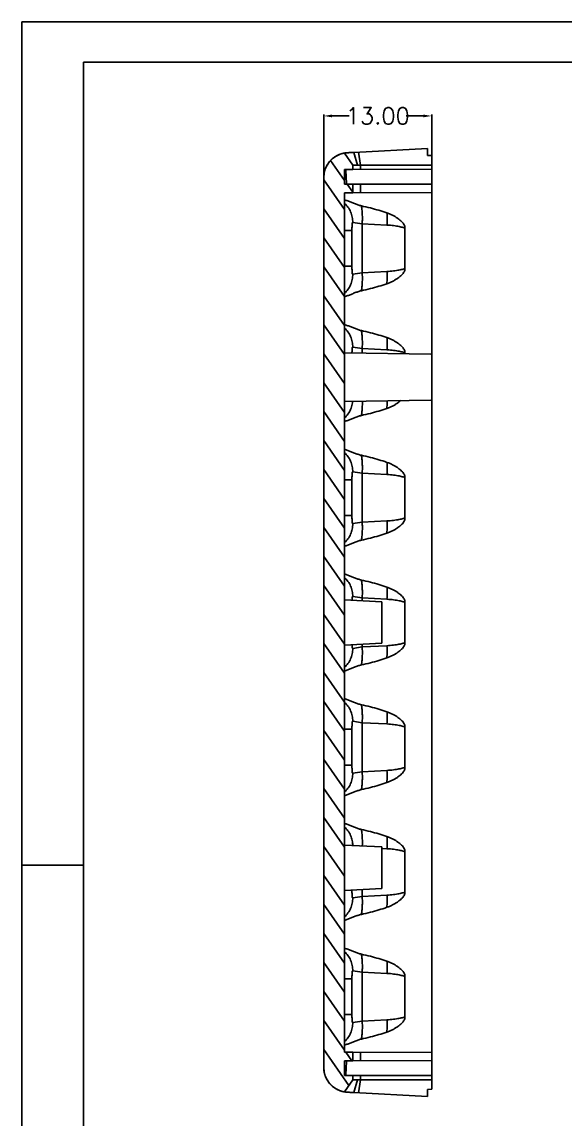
# Model space of a CAD drawing. Header units: inches. Extents: x 3700 to 4563, y 1353 to 2328.
# Drawn here: x 4088.9 to 4154.3, y 1424 to 1556 of the extents above; entities that cross this region are included whole.
import ezdxf

# ---------------------------------------------------------------- set-up
doc = ezdxf.new("R2010")
doc.units = ezdxf.units.IN
doc.header["$LTSCALE"] = 0.5
doc.layers.add('06___PRT_ALL_SURFS', color=7, linetype='Continuous')
doc.styles.get("Standard").update_dxf_attribs({"font": 'txt', "bigfont": 'gbcbig.shx'})
doc.dimstyles.new('2.5', dxfattribs={"dimtxt": 2, "dimasz": 1, "dimexe": 0.18, "dimexo": 0.0625, "dimgap": 0.09, "dimtad": 0, "dimzin": 0, "dimdsep": 46, "dimtxsty": 'Standard', "dimcen": 1, "dimclrd": 3, "dimclre": 3, "dimadec": 0, "dimazin": 2, "dimtfac": 1, "dimtofl": 0, "dimtmove": 0, "dimatfit": 3, "dimfxl": 1, "dimtolj": 1, "dimtzin": 0, "dimarcsym": 0})

# ---------------------------------------------------------------- blocks, each defined once
blk = doc.blocks.new('*D168')
at = {"color": 3, "lineweight": -2}
for p, q in [((4125.24, 1537.3), (4125.24, 1544.84)), ((4126.24, 1544.66), (4128.32, 1544.66)), ((4137.24, 1544.66), (4135.16, 1544.66)), ((4138.24, 1539.95), (4138.24, 1544.84))]:
    blk.add_line(p, q, dxfattribs=at)
at = {"color": 3}
for points in [[(4126.24, 1544.82), (4126.24, 1544.49), (4125.24, 1544.66)], [(4137.24, 1544.82), (4137.24, 1544.49), (4138.24, 1544.66)]]:
    blk.add_solid(points, dxfattribs=at)
at = {"layer": 'Defpoints', "color": 0}
for p in [(4125.24, 1544.66), (4138.24, 1539.89), (4125.24, 1537.24)]:
    blk.add_point(p, dxfattribs=at)
at = {"color": 0, "insert": (4131.74, 1544.66), "char_height": 2, "attachment_point": 5}
blk.add_mtext('\\A1;13.00', dxfattribs=at)

msp = doc.modelspace()

# ---------------------------------------------------------------- hatches: boundary and pattern name
at = {"linetype": 'Continuous'}
h = msp.add_hatch(dxfattribs=at)
h.set_pattern_fill('DEFAULT__5', color=2, scale=2, angle=125, style=0, pattern_type=0)
h.set_pattern_definition([(125, (3891.5528, 1264.0043), (-1.638304, -1.147153), [])])
edge = h.paths.add_edge_path()
edge.add_line((4125.24, 1430.242), (4125.24, 1537.238))
edge.add_spline(control_points=[(4125.24, 1537.238), (4125.24, 1538.77), (4126.229, 1539.94), (4127.74, 1540.196)], knot_values=[0, 0, 0, 0, 1, 1, 1, 1], weights=[1, 0.8425084, 0.8425084, 1], degree=3, periodic=0)
edge.add_line((4127.74, 1540.196), (4128.74, 1538.74))
edge.add_line((4128.74, 1538.74), (4128.74, 1538.223))
edge.add_line((4127.74, 1538.221), (4128.74, 1538.223))
edge.add_line((4127.74, 1536.458), (4127.74, 1538.221))
edge.add_line((4127.74, 1536.458), (4128.74, 1536.456))
edge.add_line((4128.74, 1536.456), (4128.74, 1535.415))
edge.add_line((4127.74, 1535.412), (4128.74, 1535.415))
edge.add_line((4127.74, 1432.067), (4127.74, 1535.412))
edge.add_line((4127.74, 1432.067), (4128.74, 1432.064))
edge.add_line((4128.74, 1432.064), (4128.74, 1431.023))
edge.add_line((4127.74, 1431.021), (4128.74, 1431.023))
edge.add_line((4127.74, 1429.258), (4127.74, 1431.021))
edge.add_line((4127.74, 1429.258), (4128.74, 1429.256))
edge.add_line((4128.74, 1429.256), (4128.74, 1428.74))
edge.add_line((4127.74, 1427.283), (4128.74, 1428.74))
edge.add_spline(control_points=[(4127.74, 1427.283), (4126.229, 1427.539), (4125.24, 1428.709), (4125.24, 1430.242)], knot_values=[0, 0, 0, 0, 1, 1, 1, 1], weights=[1, 0.8425084, 0.8425084, 1], degree=3, periodic=0)

# ---------------------------------------------------------------- linework, layer by layer
for p, q in [((4088.942, 1555.962), (4375.745, 1555.962)), ((4088.942, 1555.962), (4088.942, 1353.172)), ((4096.364, 1551.133), (4370.917, 1551.133)), ((4096.364, 1551.133), (4096.364, 1358)), ((4138.24, 1427.594), (4138.24, 1539.885)), ((4096.364, 1454.567), (4088.942, 1454.567)), ((4088.942, 1447.056), (4088.942, 1353.172))]:
    msp.add_line(p, q)
at = {"color": 7, "linetype": 'Continuous'}
for p, q in [((4127.74, 1540.196), (4128.74, 1538.74)), ((4127.74, 1540.196), (4128.74, 1538.74)), ((4128.852, 1540.274), (4137.74, 1540.74)), ((4129.317, 1538.74), (4128.852, 1540.274)), ((4129.687, 1538.74), (4129.445, 1540.305)), ((4137.74, 1540.74), (4137.74, 1539.89)), ((4137.74, 1539.89), (4138.24, 1539.885)), ((4128.74, 1538.74), (4128.74, 1538.223)), ((4128.74, 1538.74), (4128.74, 1538.223)), ((4138.24, 1538.74), (4129.687, 1538.74)), ((4129.687, 1538.225), (4129.687, 1538.74)), ((4125.24, 1430.242), (4125.24, 1537.238)), ((4125.24, 1430.242), (4125.24, 1537.238)), ((4127.74, 1538.221), (4138.24, 1538.24)), ((4127.74, 1538.221), (4128.74, 1538.223)), ((4127.74, 1536.458), (4127.74, 1538.221)), ((4127.74, 1536.458), (4127.74, 1538.221)), ((4127.89, 1538.14), (4127.974, 1536.54)), ((4127.89, 1538.14), (4127.974, 1536.54)), ((4127.74, 1536.458), (4138.24, 1536.44)), ((4127.74, 1536.458), (4128.74, 1536.456)), ((4128.74, 1536.456), (4128.74, 1535.415)), ((4128.74, 1536.456), (4128.74, 1535.415)), ((4129.687, 1536.454), (4129.687, 1535.417)), ((4127.74, 1535.412), (4138.24, 1535.44)), ((4127.74, 1535.412), (4128.74, 1535.415)), ((4127.74, 1432.067), (4127.74, 1535.412)), ((4127.74, 1432.067), (4127.74, 1535.412)), ((4127.74, 1530.892), (4128.643, 1530.892)), ((4128.643, 1526.587), (4128.643, 1530.892)), ((4128.734, 1531.854), (4129.877, 1531.685)), ((4129.877, 1531.685), (4132.856, 1531.532)), ((4129.877, 1531.685), (4129.877, 1525.794)), ((4135.021, 1531.178), (4135.021, 1526.301)), ((4127.74, 1526.587), (4128.643, 1526.587)), ((4129.877, 1525.794), (4128.734, 1525.625)), ((4132.856, 1525.947), (4129.877, 1525.794)), ((4127.74, 1516.171), (4138.14, 1515.99)), ((4135.021, 1516.178), (4135.021, 1516.044)), ((4127.74, 1510.308), (4138.14, 1510.49)), ((4127.74, 1500.892), (4128.643, 1500.892)), ((4135.021, 1501.178), (4135.021, 1496.301)), ((4127.74, 1496.587), (4128.643, 1496.587)), ((4127.74, 1486.475), (4132.24, 1486.24)), ((4132.24, 1486.24), (4132.24, 1481.24)), ((4135.021, 1486.178), (4135.021, 1481.301)), ((4127.743, 1481.004), (4132.24, 1481.24)), ((4127.74, 1470.892), (4128.643, 1470.892)), ((4135.021, 1471.178), (4135.021, 1466.301)), ((4127.74, 1466.587), (4128.643, 1466.587)), ((4127.74, 1456.975), (4132.24, 1456.74)), ((4132.24, 1456.74), (4132.24, 1451.74)), ((4135.021, 1456.178), (4135.021, 1451.301)), ((4127.742, 1451.504), (4132.24, 1451.74)), ((4127.74, 1440.892), (4128.643, 1440.892)), ((4135.021, 1441.178), (4135.021, 1436.301)), ((4127.74, 1436.587), (4128.643, 1436.587)), ((4127.74, 1432.067), (4138.24, 1432.04)), ((4127.74, 1432.067), (4128.74, 1432.064)), ((4128.74, 1432.064), (4128.74, 1431.023)), ((4128.74, 1432.064), (4128.74, 1431.023)), ((4129.687, 1431.025), (4129.687, 1432.062)), ((4127.74, 1431.021), (4138.24, 1431.04)), ((4127.74, 1431.021), (4128.74, 1431.023)), ((4127.74, 1429.258), (4127.74, 1431.021)), ((4127.74, 1429.258), (4127.74, 1431.021)), ((4127.974, 1430.94), (4127.89, 1429.34)), ((4127.974, 1430.94), (4127.89, 1429.34)), ((4127.74, 1429.258), (4138.24, 1429.24)), ((4127.74, 1429.258), (4128.74, 1429.256)), ((4128.74, 1429.256), (4128.74, 1428.74)), ((4128.74, 1429.256), (4128.74, 1428.74)), ((4129.687, 1428.74), (4129.687, 1429.254)), ((4127.74, 1427.283), (4128.74, 1428.74)), ((4127.74, 1427.283), (4128.74, 1428.74)), ((4129.317, 1428.74), (4128.852, 1427.205)), ((4129.687, 1428.74), (4129.445, 1427.174)), ((4129.687, 1428.74), (4138.24, 1428.74)), ((4137.74, 1426.74), (4128.852, 1427.205)), ((4138.24, 1427.594), (4137.74, 1427.59)), ((4137.74, 1427.59), (4137.74, 1426.74))]:
    msp.add_line(p, q, dxfattribs=at)
for centre, start, end in [((4128.24, 1537.238), 99.59407, 180), ((4128.24, 1430.242), 180, 260.40593)]:
    msp.add_arc(centre, 3, start, end, dxfattribs=at)
for points, start_tangent, end_tangent in [([(4125.24, 1537.238), (4125.24, 1537.268), (4125.24, 1537.298), (4125.241, 1537.329), (4125.242, 1537.359), (4125.244, 1537.39), (4125.245, 1537.421), (4125.247, 1537.452), (4125.25, 1537.483), (4125.252, 1537.514), (4125.255, 1537.545), (4125.259, 1537.576), (4125.263, 1537.607), (4125.267, 1537.639), (4125.271, 1537.67), (4125.276, 1537.702), (4125.281, 1537.733), (4125.286, 1537.764), (4125.292, 1537.796), (4125.298, 1537.828), (4125.305, 1537.859), (4125.312, 1537.891), (4125.319, 1537.922), (4125.326, 1537.954), (4125.334, 1537.985), (4125.343, 1538.017), (4125.351, 1538.049), (4125.36, 1538.08), (4125.37, 1538.112), (4125.38, 1538.143), (4125.39, 1538.174), (4125.4, 1538.206), (4125.411, 1538.237), (4125.422, 1538.268), (4125.434, 1538.3), (4125.446, 1538.331), (4125.458, 1538.362), (4125.471, 1538.393), (4125.484, 1538.424), (4125.498, 1538.454), (4125.511, 1538.485), (4125.526, 1538.516), (4125.54, 1538.546), (4125.555, 1538.577), (4125.57, 1538.607), (4125.586, 1538.637), (4125.602, 1538.667), (4125.618, 1538.696), (4125.635, 1538.726), (4125.652, 1538.756), (4125.669, 1538.785), (4125.687, 1538.814), (4125.705, 1538.843), (4125.724, 1538.872), (4125.743, 1538.9), (4125.762, 1538.929), (4125.781, 1538.957), (4125.801, 1538.985), (4125.821, 1539.012), (4125.841, 1539.04), (4125.862, 1539.067), (4125.883, 1539.094), (4125.905, 1539.121), (4125.926, 1539.148), (4125.948, 1539.174), (4125.971, 1539.2), (4125.993, 1539.226), (4126.016, 1539.252), (4126.039, 1539.277), (4126.063, 1539.302), (4126.086, 1539.327), (4126.11, 1539.351), (4126.135, 1539.375), (4126.159, 1539.399), (4126.184, 1539.423), (4126.209, 1539.446), (4126.234, 1539.469), (4126.26, 1539.492), (4126.286, 1539.514), (4126.312, 1539.536), (4126.338, 1539.558), (4126.364, 1539.579), (4126.391, 1539.6), (4126.418, 1539.621), (4126.445, 1539.641), (4126.472, 1539.661), (4126.499, 1539.681), (4126.527, 1539.701), (4126.555, 1539.72), (4126.583, 1539.738), (4126.611, 1539.757), (4126.639, 1539.775), (4126.668, 1539.793), (4126.696, 1539.81), (4126.725, 1539.827), (4126.754, 1539.844), (4126.783, 1539.86), (4126.812, 1539.876), (4126.841, 1539.891), (4126.87, 1539.907), (4126.9, 1539.922), (4126.929, 1539.936), (4126.959, 1539.95), (4126.988, 1539.964), (4127.018, 1539.978), (4127.048, 1539.991), (4127.078, 1540.003), (4127.108, 1540.016), (4127.138, 1540.028), (4127.168, 1540.04), (4127.198, 1540.051), (4127.228, 1540.062), (4127.258, 1540.072), (4127.288, 1540.083), (4127.318, 1540.093), (4127.349, 1540.102), (4127.379, 1540.111), (4127.409, 1540.12), (4127.439, 1540.129), (4127.469, 1540.137), (4127.499, 1540.145), (4127.53, 1540.152), (4127.56, 1540.159), (4127.59, 1540.166), (4127.62, 1540.173), (4127.65, 1540.179), (4127.68, 1540.185), (4127.71, 1540.19), (4127.74, 1540.196)], (0, 1), (0.9860133, 0.1666667)), ([(4127.742, 1540.196), (4127.77, 1540.199), (4127.833, 1540.205), (4127.931, 1540.213), (4128.064, 1540.224), (4128.228, 1540.236), (4128.418, 1540.248), (4128.852, 1540.274)], (0.9861699, 0.1657374), (0.9986295, 0.0523357)), ([(4129.317, 1538.74), (4129.095, 1538.739), (4128.916, 1538.74), (4128.794, 1538.739), (4128.742, 1538.74)], (-1, 0.0000125), (-1, 0.0000197)), ([(4129.687, 1538.74), (4129.499, 1538.738), (4129.317, 1538.74)], (-1, 0), (-1, 0.0000125)), ([(4129.774, 1533.845), (4129.355, 1533.963), (4128.947, 1534.114), (4128.544, 1534.277), (4128.143, 1534.434), (4127.74, 1534.575)], (-0.9769794, 0.2133337), (-0.9523961, 0.3048635)), ([(4127.74, 1534.151), (4128.162, 1533.68), (4128.477, 1533.121), (4128.671, 1532.503), (4128.734, 1531.854)], (0.7444523, -0.6676757), (-0.00587, -0.9999828)), ([(4129.774, 1533.845), (4130.858, 1533.59), (4131.884, 1533.31), (4132.847, 1532.994)], (0.9770009, -0.2132352), (0.9398205, -0.3416685)), ([(4129.774, 1533.845), (4129.84, 1533.386), (4129.88, 1532.859), (4129.893, 1532.284), (4129.877, 1531.685)], (0.1837169, -0.9829792), (-0.048669, -0.998815)), ([(4135.021, 1531.178), (4134.991, 1531.371), (4134.91, 1531.565), (4134.783, 1531.758), (4134.615, 1531.952), (4134.411, 1532.141), (4134.173, 1532.323), (4133.899, 1532.501), (4133.588, 1532.673), (4133.238, 1532.838), (4132.847, 1532.994)], (0, 1), (-0.9396748, 0.3420692)), ([(4132.847, 1532.994), (4132.876, 1532.287), (4132.856, 1531.532)], (0.0798684, -0.9968054), (-0.058984, -0.9982589)), ([(4128.643, 1530.892), (4128.643, 1531.111), (4128.646, 1531.317), (4128.651, 1531.502), (4128.66, 1531.655), (4128.676, 1531.768), (4128.7, 1531.836), (4128.734, 1531.854)], (-0.0000142, 1), (0.9895071, -0.1444845)), ([(4132.856, 1531.532), (4133.266, 1531.504), (4133.654, 1531.462), (4134.001, 1531.413), (4134.307, 1531.358), (4134.575, 1531.3), (4134.812, 1531.239), (4135.021, 1531.178)], (0.9986843, -0.051281), (0.9537564, -0.3005806)), ([(4127.74, 1523.328), (4128.162, 1523.799), (4128.477, 1524.358), (4128.671, 1524.976), (4128.734, 1525.625)], (0.7444504, 0.6676778), (-0.0058632, 0.9999828)), ([(4128.734, 1525.625), (4128.7, 1525.643), (4128.676, 1525.711), (4128.66, 1525.824), (4128.651, 1525.977), (4128.646, 1526.162), (4128.643, 1526.369), (4128.643, 1526.587)], (-0.9895071, -0.1444844), (0.0000142, 1)), ([(4129.774, 1523.634), (4129.84, 1524.093), (4129.88, 1524.62), (4129.893, 1525.195), (4129.877, 1525.794)], (0.1837169, 0.9829792), (-0.048669, 0.998815)), ([(4132.842, 1524.484), (4133.235, 1524.64), (4133.586, 1524.805), (4133.898, 1524.977), (4134.172, 1525.155), (4134.411, 1525.338), (4134.615, 1525.527), (4134.781, 1525.718), (4134.908, 1525.911), (4134.991, 1526.107), (4135.021, 1526.301)], (0.9399082, 0.3414271), (0, 1)), ([(4132.842, 1524.484), (4132.872, 1525.191), (4132.856, 1525.947)], (0.0784916, 0.9969148), (-0.0514176, 0.9986772)), ([(4135.021, 1526.301), (4134.81, 1526.239), (4134.57, 1526.178), (4134.298, 1526.12), (4133.99, 1526.065), (4133.639, 1526.015), (4133.252, 1525.974), (4132.856, 1525.947)], (-0.9537566, -0.30058), (-0.9986835, -0.0512965)), ([(4129.774, 1523.634), (4130.856, 1523.888), (4131.881, 1524.169), (4132.842, 1524.484)], (0.9770009, 0.2132352), (0.9399498, 0.3413126)), ([(4127.74, 1522.904), (4128.137, 1523.043), (4128.539, 1523.2), (4128.944, 1523.364), (4129.357, 1523.517), (4129.774, 1523.634)], (0.9523961, 0.3048634), (0.9769794, 0.2133339)), ([(4129.774, 1518.845), (4129.355, 1518.963), (4128.947, 1519.114), (4128.544, 1519.277), (4128.143, 1519.434), (4127.74, 1519.575)], (-0.9769794, 0.2133337), (-0.9523961, 0.3048635)), ([(4127.74, 1519.151), (4128.162, 1518.68), (4128.477, 1518.121), (4128.671, 1517.503), (4128.734, 1516.854)], (0.7444523, -0.6676757), (-0.00587, -0.9999828)), ([(4129.774, 1518.845), (4130.858, 1518.59), (4131.884, 1518.31), (4132.847, 1517.994)], (0.9770009, -0.2132352), (0.9398205, -0.3416685)), ([(4129.774, 1518.845), (4129.84, 1518.386), (4129.88, 1517.859), (4129.893, 1517.284), (4129.877, 1516.685)], (0.1837169, -0.9829792), (-0.048669, -0.998815)), ([(4135.021, 1516.178), (4134.991, 1516.371), (4134.91, 1516.565), (4134.783, 1516.758), (4134.615, 1516.952), (4134.411, 1517.141), (4134.173, 1517.323), (4133.899, 1517.501), (4133.588, 1517.673), (4133.238, 1517.838), (4132.847, 1517.994)], (0, 1), (-0.9396748, 0.3420692)), ([(4132.847, 1517.994), (4132.876, 1517.287), (4132.856, 1516.532)], (0.0798684, -0.9968054), (-0.058984, -0.9982589)), ([(4132.856, 1516.532), (4133.266, 1516.504), (4133.654, 1516.462), (4134.001, 1516.413), (4134.307, 1516.358), (4134.575, 1516.3), (4134.812, 1516.239), (4135.021, 1516.178)], (0.9986843, -0.051281), (0.9537564, -0.3005806)), ([(4127.74, 1508.328), (4128.162, 1508.799), (4128.477, 1509.358), (4128.671, 1509.976), (4128.721, 1510.323)], (0.7444504, 0.6676778), (0.0888851, 0.9960419)), ([(4129.774, 1508.634), (4129.84, 1509.093), (4129.88, 1509.62), (4129.893, 1510.195), (4129.892, 1510.346)], (0.1837169, 0.9829792), (-0.0143987, 0.9998963)), ([(4129.774, 1508.634), (4130.856, 1508.888), (4131.881, 1509.169), (4132.842, 1509.484)], (0.9770009, 0.2132352), (0.9399498, 0.3413126)), ([(4132.842, 1509.484), (4133.235, 1509.64), (4133.586, 1509.805), (4133.898, 1509.977), (4134.172, 1510.155), (4134.411, 1510.338), (4134.508, 1510.424)], (0.9399082, 0.3414271), (0.7377654, 0.6750572)), ([(4132.842, 1509.484), (4132.872, 1510.191), (4132.872, 1510.398)], (0.0784916, 0.9969148), (-0.0079764, 0.9999682)), ([(4127.74, 1507.904), (4128.137, 1508.043), (4128.539, 1508.2), (4128.944, 1508.364), (4129.357, 1508.517), (4129.774, 1508.634)], (0.9523961, 0.3048634), (0.9769794, 0.2133339)), ([(4129.774, 1503.845), (4129.355, 1503.963), (4128.947, 1504.114), (4128.544, 1504.277), (4128.143, 1504.434), (4127.74, 1504.575)], (-0.9769794, 0.2133337), (-0.9523961, 0.3048635)), ([(4127.74, 1504.151), (4128.162, 1503.68), (4128.477, 1503.121), (4128.671, 1502.503), (4128.734, 1501.854)], (0.7444523, -0.6676757), (-0.00587, -0.9999828)), ([(4129.774, 1503.845), (4130.858, 1503.59), (4131.884, 1503.31), (4132.847, 1502.994)], (0.9770009, -0.2132352), (0.9398205, -0.3416685)), ([(4129.774, 1503.845), (4129.84, 1503.386), (4129.88, 1502.859), (4129.893, 1502.284), (4129.877, 1501.685)], (0.1837169, -0.9829792), (-0.048669, -0.998815)), ([(4135.021, 1501.178), (4134.991, 1501.371), (4134.91, 1501.565), (4134.783, 1501.758), (4134.615, 1501.952), (4134.411, 1502.141), (4134.173, 1502.323), (4133.899, 1502.501), (4133.588, 1502.673), (4133.238, 1502.838), (4132.847, 1502.994)], (0, 1), (-0.9396748, 0.3420692)), ([(4132.847, 1502.994), (4132.876, 1502.287), (4132.856, 1501.532)], (0.0798684, -0.9968054), (-0.058984, -0.9982589)), ([(4132.856, 1501.532), (4133.266, 1501.504), (4133.654, 1501.462), (4134.001, 1501.413), (4134.307, 1501.358), (4134.575, 1501.3), (4134.812, 1501.239), (4135.021, 1501.178)], (0.9986843, -0.051281), (0.9537564, -0.3005806)), ([(4132.842, 1494.484), (4133.235, 1494.64), (4133.586, 1494.805), (4133.898, 1494.977), (4134.172, 1495.155), (4134.411, 1495.338), (4134.615, 1495.527), (4134.781, 1495.718), (4134.908, 1495.911), (4134.991, 1496.107), (4135.021, 1496.301)], (0.9399082, 0.3414271), (0, 1)), ([(4135.021, 1496.301), (4134.81, 1496.239), (4134.57, 1496.178), (4134.298, 1496.12), (4133.99, 1496.065), (4133.639, 1496.015), (4133.252, 1495.974), (4132.856, 1495.947)], (-0.9537566, -0.30058), (-0.9986835, -0.0512965)), ([(4127.74, 1493.328), (4128.162, 1493.799), (4128.477, 1494.358), (4128.671, 1494.976), (4128.734, 1495.625)], (0.7444504, 0.6676778), (-0.0058632, 0.9999828)), ([(4129.774, 1493.634), (4129.84, 1494.093), (4129.88, 1494.62), (4129.893, 1495.195), (4129.877, 1495.794)], (0.1837169, 0.9829792), (-0.048669, 0.998815)), ([(4132.842, 1494.484), (4132.872, 1495.191), (4132.856, 1495.947)], (0.0784916, 0.9969148), (-0.0514176, 0.9986772)), ([(4127.74, 1492.904), (4128.137, 1493.043), (4128.539, 1493.2), (4128.944, 1493.364), (4129.357, 1493.517), (4129.774, 1493.634)], (0.9523961, 0.3048634), (0.9769794, 0.2133339)), ([(4129.774, 1493.634), (4130.856, 1493.888), (4131.881, 1494.169), (4132.842, 1494.484)], (0.9770009, 0.2132352), (0.9399498, 0.3413126)), ([(4129.774, 1488.845), (4129.355, 1488.963), (4128.947, 1489.114), (4128.544, 1489.277), (4128.143, 1489.434), (4127.74, 1489.575)], (-0.9769794, 0.2133337), (-0.9523961, 0.3048635)), ([(4127.74, 1489.151), (4128.162, 1488.68), (4128.477, 1488.121), (4128.671, 1487.503), (4128.734, 1486.854)], (0.7444523, -0.6676757), (-0.00587, -0.9999828)), ([(4129.774, 1488.845), (4130.858, 1488.59), (4131.884, 1488.31), (4132.847, 1487.994)], (0.9770009, -0.2132352), (0.9398205, -0.3416685)), ([(4129.774, 1488.845), (4129.84, 1488.386), (4129.88, 1487.859), (4129.893, 1487.284), (4129.877, 1486.685)], (0.1837169, -0.9829792), (-0.048669, -0.998815)), ([(4135.021, 1486.178), (4134.991, 1486.371), (4134.91, 1486.565), (4134.783, 1486.758), (4134.615, 1486.952), (4134.411, 1487.141), (4134.173, 1487.323), (4133.899, 1487.501), (4133.588, 1487.673), (4133.238, 1487.838), (4132.847, 1487.994)], (0, 1), (-0.9396748, 0.3420692)), ([(4132.847, 1487.994), (4132.876, 1487.287), (4132.856, 1486.532)], (0.0798684, -0.9968054), (-0.058984, -0.9982589)), ([(4132.856, 1486.532), (4133.266, 1486.504), (4133.654, 1486.462), (4134.001, 1486.413), (4134.307, 1486.358), (4134.575, 1486.3), (4134.812, 1486.239), (4135.021, 1486.178)], (0.9986843, -0.051281), (0.9537564, -0.3005806)), ([(4127.74, 1478.328), (4128.162, 1478.799), (4128.477, 1479.358), (4128.671, 1479.976), (4128.734, 1480.625)], (0.7444504, 0.6676778), (-0.0058632, 0.9999828)), ([(4129.774, 1478.634), (4129.84, 1479.093), (4129.88, 1479.62), (4129.893, 1480.195), (4129.877, 1480.794)], (0.1837169, 0.9829792), (-0.048669, 0.998815)), ([(4132.842, 1479.484), (4133.235, 1479.64), (4133.586, 1479.805), (4133.898, 1479.977), (4134.172, 1480.155), (4134.411, 1480.338), (4134.615, 1480.527), (4134.781, 1480.718), (4134.908, 1480.911), (4134.991, 1481.107), (4135.021, 1481.301)], (0.9399082, 0.3414271), (0, 1)), ([(4132.842, 1479.484), (4132.872, 1480.191), (4132.856, 1480.947)], (0.0784916, 0.9969148), (-0.0514176, 0.9986772)), ([(4135.021, 1481.301), (4134.81, 1481.239), (4134.57, 1481.178), (4134.298, 1481.12), (4133.99, 1481.065), (4133.639, 1481.015), (4133.252, 1480.974), (4132.856, 1480.947)], (-0.9537566, -0.30058), (-0.9986835, -0.0512965)), ([(4129.774, 1478.634), (4130.856, 1478.888), (4131.881, 1479.169), (4132.842, 1479.484)], (0.9770009, 0.2132352), (0.9399498, 0.3413126)), ([(4127.74, 1477.904), (4128.137, 1478.043), (4128.539, 1478.2), (4128.944, 1478.364), (4129.357, 1478.517), (4129.774, 1478.634)], (0.9523961, 0.3048634), (0.9769794, 0.2133339)), ([(4129.774, 1473.845), (4129.355, 1473.963), (4128.947, 1474.114), (4128.544, 1474.277), (4128.143, 1474.434), (4127.74, 1474.575)], (-0.9769794, 0.2133337), (-0.9523961, 0.3048635)), ([(4127.74, 1474.151), (4128.162, 1473.68), (4128.477, 1473.121), (4128.671, 1472.503), (4128.734, 1471.854)], (0.7444523, -0.6676757), (-0.00587, -0.9999828)), ([(4129.774, 1473.845), (4130.858, 1473.59), (4131.884, 1473.31), (4132.847, 1472.994)], (0.9770009, -0.2132352), (0.9398205, -0.3416685)), ([(4129.774, 1473.845), (4129.84, 1473.386), (4129.88, 1472.859), (4129.893, 1472.284), (4129.877, 1471.685)], (0.1837169, -0.9829792), (-0.048669, -0.998815)), ([(4135.021, 1471.178), (4134.991, 1471.371), (4134.91, 1471.565), (4134.783, 1471.758), (4134.615, 1471.952), (4134.411, 1472.141), (4134.173, 1472.323), (4133.899, 1472.501), (4133.588, 1472.673), (4133.238, 1472.838), (4132.847, 1472.994)], (0, 1), (-0.9396748, 0.3420692)), ([(4132.847, 1472.994), (4132.876, 1472.287), (4132.856, 1471.532)], (0.0798684, -0.9968054), (-0.058984, -0.9982589)), ([(4132.856, 1471.532), (4133.266, 1471.504), (4133.654, 1471.462), (4134.001, 1471.413), (4134.307, 1471.358), (4134.575, 1471.3), (4134.812, 1471.239), (4135.021, 1471.178)], (0.9986843, -0.051281), (0.9537564, -0.3005806)), ([(4132.842, 1464.484), (4133.235, 1464.64), (4133.586, 1464.805), (4133.898, 1464.977), (4134.172, 1465.155), (4134.411, 1465.338), (4134.615, 1465.527), (4134.781, 1465.718), (4134.908, 1465.911), (4134.991, 1466.107), (4135.021, 1466.301)], (0.9399082, 0.3414271), (0, 1)), ([(4132.842, 1464.484), (4132.872, 1465.191), (4132.856, 1465.947)], (0.0784916, 0.9969148), (-0.0514176, 0.9986772)), ([(4135.021, 1466.301), (4134.81, 1466.239), (4134.57, 1466.178), (4134.298, 1466.12), (4133.99, 1466.065), (4133.639, 1466.015), (4133.252, 1465.974), (4132.856, 1465.947)], (-0.9537566, -0.30058), (-0.9986835, -0.0512965)), ([(4127.74, 1463.328), (4128.162, 1463.799), (4128.477, 1464.358), (4128.671, 1464.976), (4128.734, 1465.625)], (0.7444504, 0.6676778), (-0.0058632, 0.9999828)), ([(4129.774, 1463.634), (4129.84, 1464.093), (4129.88, 1464.62), (4129.893, 1465.195), (4129.877, 1465.794)], (0.1837169, 0.9829792), (-0.048669, 0.998815)), ([(4127.74, 1462.904), (4128.137, 1463.043), (4128.539, 1463.2), (4128.944, 1463.364), (4129.357, 1463.517), (4129.774, 1463.634)], (0.9523961, 0.3048634), (0.9769794, 0.2133339)), ([(4129.774, 1463.634), (4130.856, 1463.888), (4131.881, 1464.169), (4132.842, 1464.484)], (0.9770009, 0.2132352), (0.9399498, 0.3413126)), ([(4129.774, 1458.845), (4129.355, 1458.963), (4128.947, 1459.114), (4128.544, 1459.277), (4128.143, 1459.434), (4127.74, 1459.575)], (-0.9769794, 0.2133337), (-0.9523961, 0.3048635)), ([(4127.74, 1459.151), (4128.162, 1458.68), (4128.477, 1458.121), (4128.671, 1457.503), (4128.734, 1456.924)], (0.7444523, -0.6676757), (0.0160059, -0.9998719)), ([(4129.774, 1458.845), (4130.858, 1458.59), (4131.884, 1458.31), (4132.847, 1457.994)], (0.9770009, -0.2132352), (0.9398205, -0.3416685)), ([(4129.774, 1458.845), (4129.84, 1458.386), (4129.88, 1457.859), (4129.893, 1457.284), (4129.885, 1456.863)], (0.1837169, -0.9829792), (-0.0352796, -0.9993775)), ([(4135.021, 1456.178), (4134.991, 1456.371), (4134.91, 1456.565), (4134.783, 1456.758), (4134.615, 1456.952), (4134.411, 1457.141), (4134.173, 1457.323), (4133.899, 1457.501), (4133.588, 1457.673), (4133.238, 1457.838), (4132.847, 1457.994)], (0, 1), (-0.9396748, 0.3420692)), ([(4132.847, 1457.994), (4132.876, 1457.287), (4132.856, 1456.532)], (0.0798684, -0.9968054), (-0.058984, -0.9982589)), ([(4132.856, 1456.532), (4133.266, 1456.504), (4133.654, 1456.462), (4134.001, 1456.413), (4134.307, 1456.358), (4134.575, 1456.3), (4134.812, 1456.239), (4135.021, 1456.178)], (0.9986843, -0.051281), (0.9537564, -0.3005806)), ([(4127.74, 1448.328), (4128.162, 1448.799), (4128.477, 1449.358), (4128.671, 1449.976), (4128.734, 1450.625)], (0.7444504, 0.6676778), (-0.0058632, 0.9999828)), ([(4129.774, 1448.634), (4129.84, 1449.093), (4129.88, 1449.62), (4129.893, 1450.195), (4129.877, 1450.794)], (0.1837169, 0.9829792), (-0.048669, 0.998815)), ([(4132.842, 1449.484), (4133.235, 1449.64), (4133.586, 1449.805), (4133.898, 1449.977), (4134.172, 1450.155), (4134.411, 1450.338), (4134.615, 1450.527), (4134.781, 1450.718), (4134.908, 1450.911), (4134.991, 1451.107), (4135.021, 1451.301)], (0.9399082, 0.3414271), (0, 1)), ([(4132.842, 1449.484), (4132.872, 1450.191), (4132.856, 1450.947)], (0.0784916, 0.9969148), (-0.0514176, 0.9986772)), ([(4135.021, 1451.301), (4134.81, 1451.239), (4134.57, 1451.178), (4134.298, 1451.12), (4133.99, 1451.065), (4133.639, 1451.015), (4133.252, 1450.974), (4132.856, 1450.947)], (-0.9537566, -0.30058), (-0.9986835, -0.0512965)), ([(4129.774, 1448.634), (4130.856, 1448.888), (4131.881, 1449.169), (4132.842, 1449.484)], (0.9770009, 0.2132352), (0.9399498, 0.3413126)), ([(4127.74, 1447.904), (4128.137, 1448.043), (4128.539, 1448.2), (4128.944, 1448.364), (4129.357, 1448.517), (4129.774, 1448.634)], (0.9523961, 0.3048634), (0.9769794, 0.2133339)), ([(4129.774, 1443.845), (4129.355, 1443.963), (4128.947, 1444.114), (4128.544, 1444.277), (4128.143, 1444.434), (4127.74, 1444.575)], (-0.9769794, 0.2133337), (-0.9523961, 0.3048635)), ([(4127.74, 1444.151), (4128.162, 1443.68), (4128.477, 1443.121), (4128.671, 1442.503), (4128.734, 1441.854)], (0.7444523, -0.6676757), (-0.00587, -0.9999828)), ([(4129.774, 1443.845), (4130.858, 1443.59), (4131.884, 1443.31), (4132.847, 1442.994)], (0.9770009, -0.2132352), (0.9398205, -0.3416685)), ([(4129.774, 1443.845), (4129.84, 1443.386), (4129.88, 1442.859), (4129.893, 1442.284), (4129.877, 1441.685)], (0.1837169, -0.9829792), (-0.048669, -0.998815)), ([(4135.021, 1441.178), (4134.991, 1441.371), (4134.91, 1441.565), (4134.783, 1441.758), (4134.615, 1441.952), (4134.411, 1442.141), (4134.173, 1442.323), (4133.899, 1442.501), (4133.588, 1442.673), (4133.238, 1442.838), (4132.847, 1442.994)], (0, 1), (-0.9396748, 0.3420692)), ([(4132.847, 1442.994), (4132.876, 1442.287), (4132.856, 1441.532)], (0.0798684, -0.9968054), (-0.058984, -0.9982589)), ([(4132.856, 1441.532), (4133.266, 1441.504), (4133.654, 1441.462), (4134.001, 1441.413), (4134.307, 1441.358), (4134.575, 1441.3), (4134.812, 1441.239), (4135.021, 1441.178)], (0.9986843, -0.051281), (0.9537564, -0.3005806)), ([(4127.74, 1433.328), (4128.162, 1433.799), (4128.477, 1434.358), (4128.671, 1434.976), (4128.734, 1435.625)], (0.7444504, 0.6676778), (-0.0058632, 0.9999828)), ([(4129.774, 1433.634), (4129.84, 1434.093), (4129.88, 1434.62), (4129.893, 1435.195), (4129.877, 1435.794)], (0.1837169, 0.9829792), (-0.048669, 0.998815)), ([(4132.842, 1434.484), (4133.235, 1434.64), (4133.586, 1434.805), (4133.898, 1434.977), (4134.172, 1435.155), (4134.411, 1435.338), (4134.615, 1435.527), (4134.781, 1435.718), (4134.908, 1435.911), (4134.991, 1436.107), (4135.021, 1436.301)], (0.9399082, 0.3414271), (0, 1)), ([(4132.842, 1434.484), (4132.872, 1435.191), (4132.856, 1435.947)], (0.0784916, 0.9969148), (-0.0514176, 0.9986772)), ([(4135.021, 1436.301), (4134.81, 1436.239), (4134.57, 1436.178), (4134.298, 1436.12), (4133.99, 1436.065), (4133.639, 1436.015), (4133.252, 1435.974), (4132.856, 1435.947)], (-0.9537566, -0.30058), (-0.9986835, -0.0512965)), ([(4129.774, 1433.634), (4130.856, 1433.888), (4131.881, 1434.169), (4132.842, 1434.484)], (0.9770009, 0.2132352), (0.9399498, 0.3413126)), ([(4127.74, 1432.904), (4128.137, 1433.043), (4128.539, 1433.2), (4128.944, 1433.364), (4129.357, 1433.517), (4129.774, 1433.634)], (0.9523961, 0.3048634), (0.9769794, 0.2133339)), ([(4127.74, 1427.283), (4127.71, 1427.289), (4127.68, 1427.294), (4127.65, 1427.3), (4127.62, 1427.306), (4127.59, 1427.313), (4127.56, 1427.32), (4127.53, 1427.327), (4127.499, 1427.334), (4127.469, 1427.342), (4127.439, 1427.35), (4127.409, 1427.359), (4127.379, 1427.368), (4127.349, 1427.377), (4127.318, 1427.387), (4127.288, 1427.396), (4127.258, 1427.407), (4127.228, 1427.417), (4127.198, 1427.428), (4127.168, 1427.44), (4127.138, 1427.451), (4127.108, 1427.463), (4127.078, 1427.476), (4127.048, 1427.488), (4127.018, 1427.502), (4126.988, 1427.515), (4126.959, 1427.529), (4126.929, 1427.543), (4126.9, 1427.557), (4126.87, 1427.572), (4126.841, 1427.588), (4126.812, 1427.603), (4126.783, 1427.619), (4126.754, 1427.635), (4126.725, 1427.652), (4126.696, 1427.669), (4126.668, 1427.686), (4126.639, 1427.704), (4126.611, 1427.722), (4126.583, 1427.741), (4126.555, 1427.759), (4126.527, 1427.778), (4126.499, 1427.798), (4126.472, 1427.818), (4126.445, 1427.838), (4126.418, 1427.858), (4126.391, 1427.879), (4126.364, 1427.9), (4126.338, 1427.921), (4126.312, 1427.943), (4126.286, 1427.965), (4126.26, 1427.988), (4126.234, 1428.01), (4126.209, 1428.033), (4126.184, 1428.056), (4126.159, 1428.08), (4126.135, 1428.104), (4126.11, 1428.128), (4126.086, 1428.153), (4126.063, 1428.177), (4126.039, 1428.202), (4126.016, 1428.228), (4125.993, 1428.253), (4125.971, 1428.279), (4125.948, 1428.305), (4125.926, 1428.331), (4125.905, 1428.358), (4125.883, 1428.385), (4125.862, 1428.412), (4125.841, 1428.439), (4125.821, 1428.467), (4125.801, 1428.494), (4125.781, 1428.522), (4125.762, 1428.551), (4125.743, 1428.579), (4125.724, 1428.607), (4125.705, 1428.636), (4125.687, 1428.665), (4125.669, 1428.694), (4125.652, 1428.724), (4125.635, 1428.753), (4125.618, 1428.783), (4125.602, 1428.812), (4125.586, 1428.842), (4125.57, 1428.872), (4125.555, 1428.903), (4125.54, 1428.933), (4125.526, 1428.963), (4125.511, 1428.994), (4125.498, 1429.025), (4125.484, 1429.055), (4125.471, 1429.086), (4125.458, 1429.117), (4125.446, 1429.148), (4125.434, 1429.179), (4125.422, 1429.211), (4125.411, 1429.242), (4125.4, 1429.273), (4125.39, 1429.305), (4125.38, 1429.336), (4125.37, 1429.368), (4125.36, 1429.399), (4125.351, 1429.431), (4125.343, 1429.462), (4125.334, 1429.494), (4125.326, 1429.525), (4125.319, 1429.557), (4125.312, 1429.588), (4125.305, 1429.62), (4125.298, 1429.652), (4125.292, 1429.683), (4125.286, 1429.715), (4125.281, 1429.746), (4125.276, 1429.778), (4125.271, 1429.809), (4125.267, 1429.84), (4125.263, 1429.872), (4125.259, 1429.903), (4125.255, 1429.934), (4125.252, 1429.965), (4125.25, 1429.996), (4125.247, 1430.027), (4125.245, 1430.058), (4125.244, 1430.089), (4125.242, 1430.12), (4125.241, 1430.15), (4125.24, 1430.181), (4125.24, 1430.211), (4125.24, 1430.242)], (-0.9860133, 0.1666667), (0, 1)), ([(4128.742, 1428.74), (4128.794, 1428.74), (4128.916, 1428.74), (4129.095, 1428.74), (4129.317, 1428.74)], (1, 0.0000197), (1, 0.0000125)), ([(4129.317, 1428.74), (4129.499, 1428.741), (4129.687, 1428.74)], (1, 0.0000125), (1, 0)), ([(4128.852, 1427.205), (4128.418, 1427.231), (4128.228, 1427.243), (4128.064, 1427.255), (4127.931, 1427.266), (4127.833, 1427.274), (4127.77, 1427.28), (4127.742, 1427.283)], (-0.9986295, 0.052336), (-0.9861699, 0.1657375))]:
    msp.add_spline(points, degree=3, dxfattribs=dict(at, start_tangent=start_tangent, end_tangent=end_tangent))
at = {"layer": '06___PRT_ALL_SURFS', "color": 7, "linetype": 'Continuous'}
for p, q in [((4128.734, 1516.854), (4129.877, 1516.685)), ((4129.877, 1516.685), (4132.856, 1516.532)), ((4129.877, 1516.685), (4129.877, 1516.134)), ((4128.734, 1501.854), (4129.877, 1501.685)), ((4129.877, 1501.685), (4132.856, 1501.532)), ((4129.877, 1501.685), (4129.877, 1495.794)), ((4128.643, 1496.587), (4128.643, 1500.892)), ((4129.877, 1495.794), (4128.734, 1495.625)), ((4132.856, 1495.947), (4129.877, 1495.794)), ((4128.734, 1486.854), (4129.877, 1486.685)), ((4129.877, 1486.685), (4132.856, 1486.532)), ((4129.877, 1486.685), (4129.877, 1486.363)), ((4129.877, 1480.794), (4128.734, 1480.625)), ((4129.877, 1481.116), (4129.877, 1480.794)), ((4132.856, 1480.947), (4129.877, 1480.794)), ((4128.734, 1471.854), (4129.877, 1471.685)), ((4129.877, 1471.685), (4129.877, 1465.794)), ((4129.877, 1471.685), (4132.856, 1471.532)), ((4128.643, 1466.587), (4128.643, 1470.892)), ((4132.856, 1465.947), (4129.877, 1465.794)), ((4129.877, 1465.794), (4128.734, 1465.625)), ((4132.231, 1456.565), (4132.856, 1456.532)), ((4129.877, 1451.616), (4129.877, 1450.794)), ((4129.877, 1450.794), (4128.734, 1450.625)), ((4132.856, 1450.947), (4129.877, 1450.794)), ((4128.643, 1436.587), (4128.643, 1440.892)), ((4128.734, 1441.854), (4129.877, 1441.685)), ((4129.877, 1441.685), (4129.877, 1435.794)), ((4129.877, 1441.685), (4132.856, 1441.532)), ((4129.877, 1435.794), (4128.734, 1435.625)), ((4132.856, 1435.947), (4129.877, 1435.794))]:
    msp.add_line(p, q, dxfattribs=at)
for points, start_tangent, end_tangent in [([(4128.644, 1516.155), (4128.646, 1516.317), (4128.651, 1516.502), (4128.66, 1516.655), (4128.676, 1516.768), (4128.7, 1516.836), (4128.734, 1516.854)], (0.0075943, 0.9999712), (0.9895071, -0.1444845)), ([(4128.643, 1500.892), (4128.643, 1501.111), (4128.646, 1501.317), (4128.651, 1501.502), (4128.66, 1501.655), (4128.676, 1501.768), (4128.7, 1501.836), (4128.734, 1501.854)], (-0.0000142, 1), (0.9895071, -0.1444845)), ([(4128.734, 1495.625), (4128.7, 1495.643), (4128.676, 1495.711), (4128.66, 1495.824), (4128.651, 1495.977), (4128.646, 1496.162), (4128.643, 1496.369), (4128.643, 1496.587)], (-0.9895071, -0.1444844), (0.0000142, 1)), ([(4128.648, 1486.428), (4128.651, 1486.502), (4128.66, 1486.655), (4128.676, 1486.768), (4128.7, 1486.836), (4128.734, 1486.854)], (0.0289829, 0.9995799), (0.9895071, -0.1444845)), ([(4128.734, 1480.625), (4128.7, 1480.643), (4128.676, 1480.711), (4128.66, 1480.824), (4128.651, 1480.977), (4128.648, 1481.051)], (-0.9895071, -0.1444844), (-0.0289829, 0.9995799)), ([(4128.643, 1470.892), (4128.643, 1471.111), (4128.646, 1471.317), (4128.651, 1471.502), (4128.66, 1471.655), (4128.676, 1471.768), (4128.7, 1471.836), (4128.734, 1471.854)], (-0.0000142, 1), (0.9895071, -0.1444845)), ([(4128.734, 1465.625), (4128.7, 1465.643), (4128.676, 1465.711), (4128.66, 1465.824), (4128.651, 1465.977), (4128.646, 1466.162), (4128.643, 1466.369), (4128.643, 1466.587)], (-0.9895071, -0.1444844), (0.0000142, 1)), ([(4128.734, 1450.625), (4128.7, 1450.643), (4128.676, 1450.711), (4128.66, 1450.824), (4128.651, 1450.977), (4128.646, 1451.162), (4128.643, 1451.369), (4128.643, 1451.551)], (-0.9895071, -0.1444844), (-0.0009425, 0.9999996)), ([(4128.643, 1440.892), (4128.643, 1441.111), (4128.646, 1441.317), (4128.651, 1441.502), (4128.66, 1441.655), (4128.676, 1441.768), (4128.7, 1441.836), (4128.734, 1441.854)], (-0.0000142, 1), (0.9895071, -0.1444845)), ([(4128.734, 1435.625), (4128.7, 1435.643), (4128.676, 1435.711), (4128.66, 1435.824), (4128.651, 1435.977), (4128.646, 1436.162), (4128.643, 1436.369), (4128.643, 1436.587)], (-0.9895071, -0.1444844), (0.0000142, 1))]:
    msp.add_spline(points, degree=3, dxfattribs=dict(at, start_tangent=start_tangent, end_tangent=end_tangent))

# ---------------------------------------------------------------- dimensions: what is measured, and where the dimension line sits
dim = msp.add_linear_dim(base=(4125.24, 1544.656), p1=(4138.24, 1539.885), p2=(4125.24, 1537.238), dimstyle='2.5')
dim.commit()
dim.dimension.update_dxf_attribs({"geometry": '*D168', "text_midpoint": (4131.74, 1544.656)})

doc.saveas('drawing.dxf')
